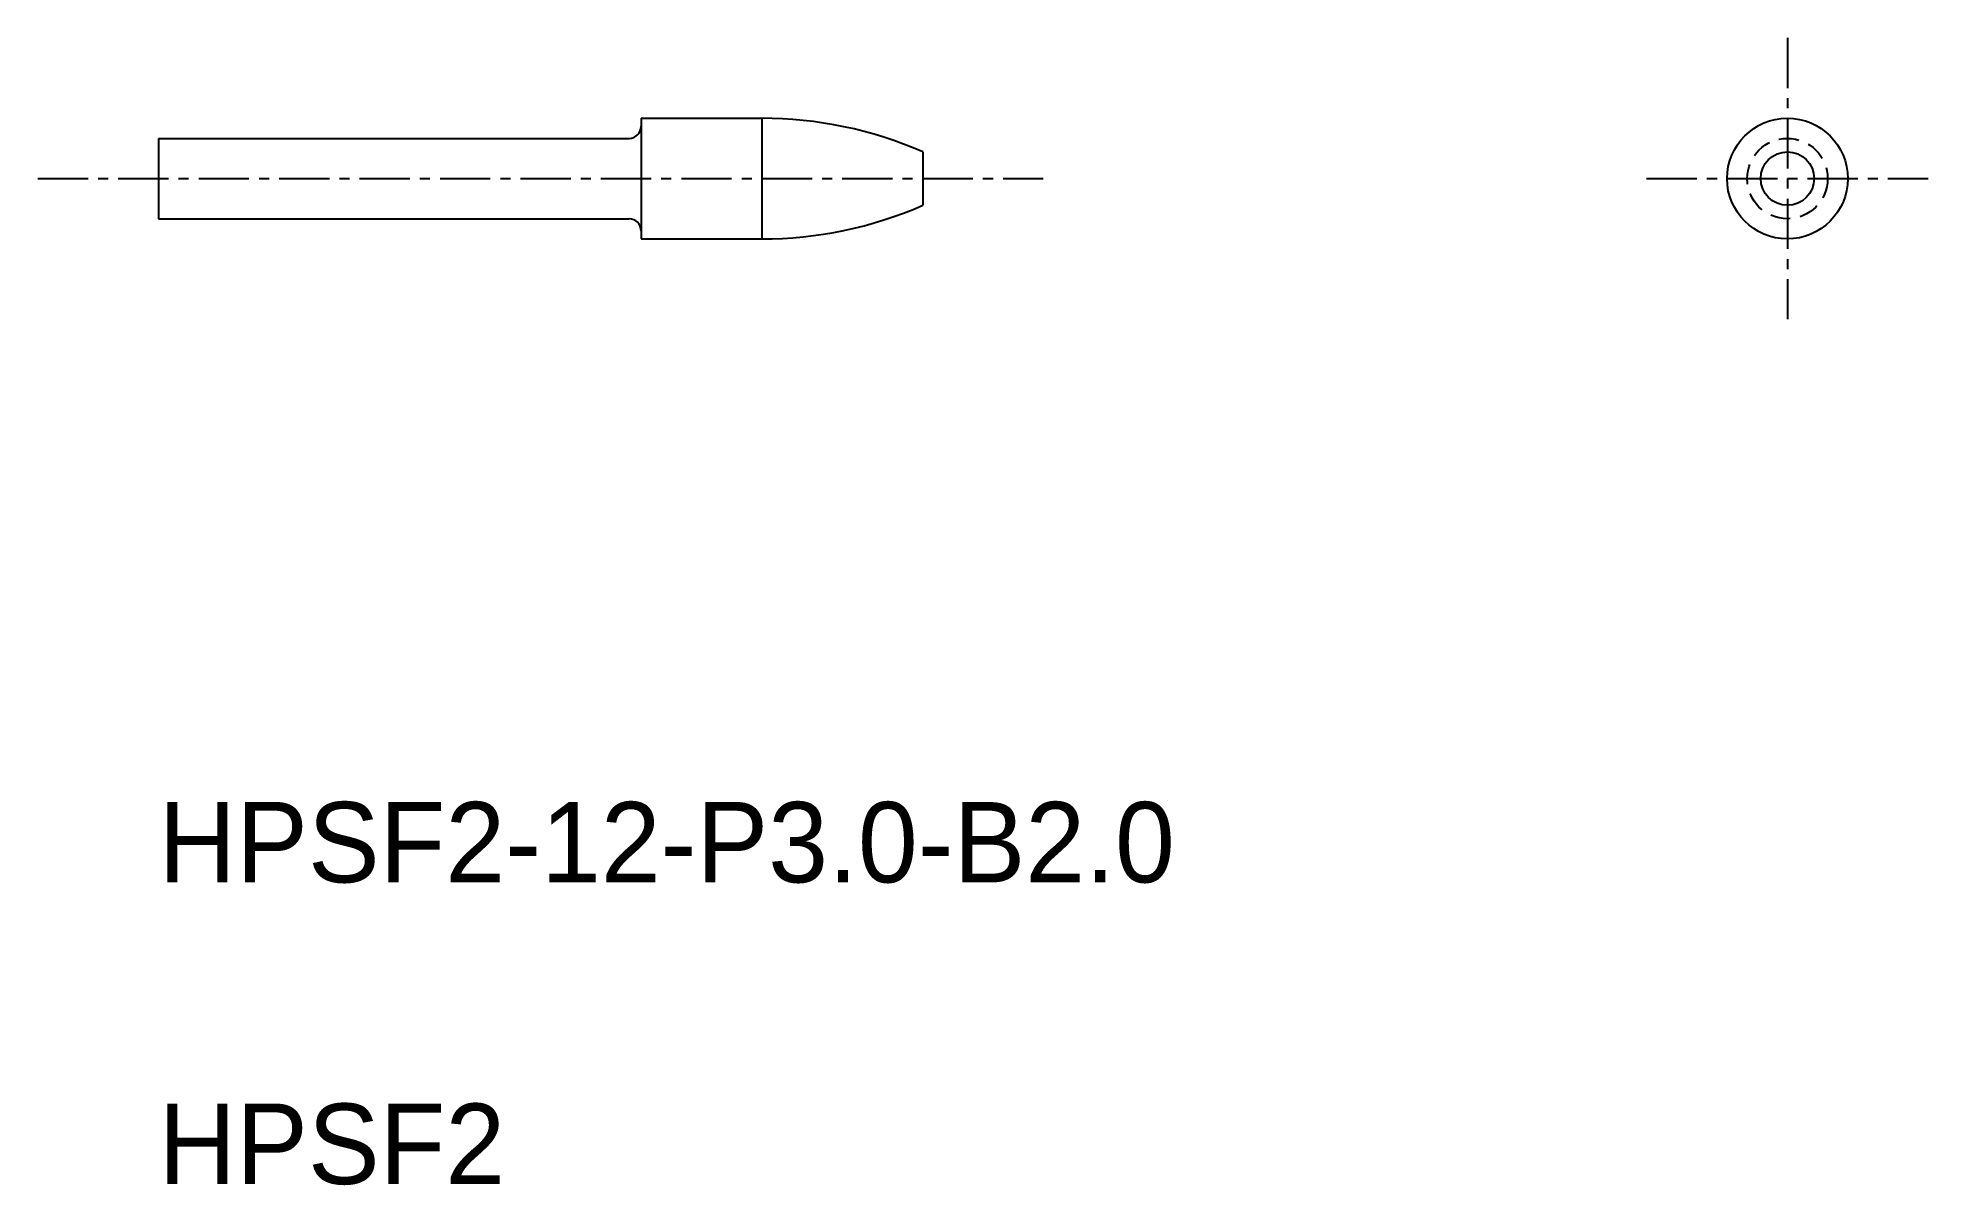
# Model space of a CAD drawing. Extents: x -1008.9 to -961.9, y -532 to -503.5.
import ezdxf

# ---------------------------------------------------------------- set-up
doc = ezdxf.new("R2010")
doc.units = 0
doc.linetypes.add('CENTER', pattern=[2, 1.25, -0.25, 0.25, -0.25])
doc.linetypes.add('DASHED', pattern=[0.75, 0.5, -0.25])
doc.layers.get('0').update_dxf_attribs({"linetype": 'CONTINUOUS'})
doc.layers.add('CENTER', color=1, linetype='CENTER')

msp = doc.modelspace()

# ---------------------------------------------------------------- linework, layer by layer
at = {"color": 7, "linetype": 'CONTINUOUS'}
for p, q in [((-993.922, -505.48), (-993.922, -508.48)), ((-993.922, -505.48), (-990.922, -505.48)), ((-990.922, -505.48), (-990.922, -508.48)), ((-1005.922, -505.98), (-1005.922, -507.98)), ((-1005.922, -505.98), (-994.222, -505.98)), ((-986.922, -506.315), (-986.922, -507.645)), ((-1005.922, -507.98), (-994.222, -507.98)), ((-993.922, -508.48), (-990.922, -508.48))]:
    msp.add_line(p, q, dxfattribs=at)
for radius in [1.5, 0.665]:
    msp.add_circle((-965.422, -506.98), radius, dxfattribs=at)
at = {"color": 3, "linetype": 'DASHED'}
msp.add_circle((-965.422, -506.98), 1, dxfattribs=at)
at = {"color": 7, "linetype": 'CONTINUOUS'}
for centre, radius, start, end in [((-994.222, -505.68), 0.3, 270, 0), ((-990.922, -515.48), 10, 66.4218, 90), ((-994.222, -508.28), 0.3, 0, 90), ((-990.922, -498.48), 10, 270, 293.5782)]:
    msp.add_arc(centre, radius, start, end, dxfattribs=at)
at = {"layer": 'CENTER', "color": 1, "linetype": 'CENTER'}
for p, q in [((-965.422, -503.48), (-965.422, -510.48)), ((-1008.922, -506.98), (-983.922, -506.98)), ((-968.922, -506.98), (-961.922, -506.98))]:
    msp.add_line(p, q, dxfattribs=at)

# ---------------------------------------------------------------- texts
at = {"color": 7, "linetype": 'CONTINUOUS'}
for s, p in [('HPSF2-12-P3.0-B2.0 ', (-1005.922, -524.48)), ('HPSF2', (-1005.922, -531.98))]:
    msp.add_text(s, height=2, dxfattribs=at).set_placement(p)

doc.saveas('drawing.dxf')
